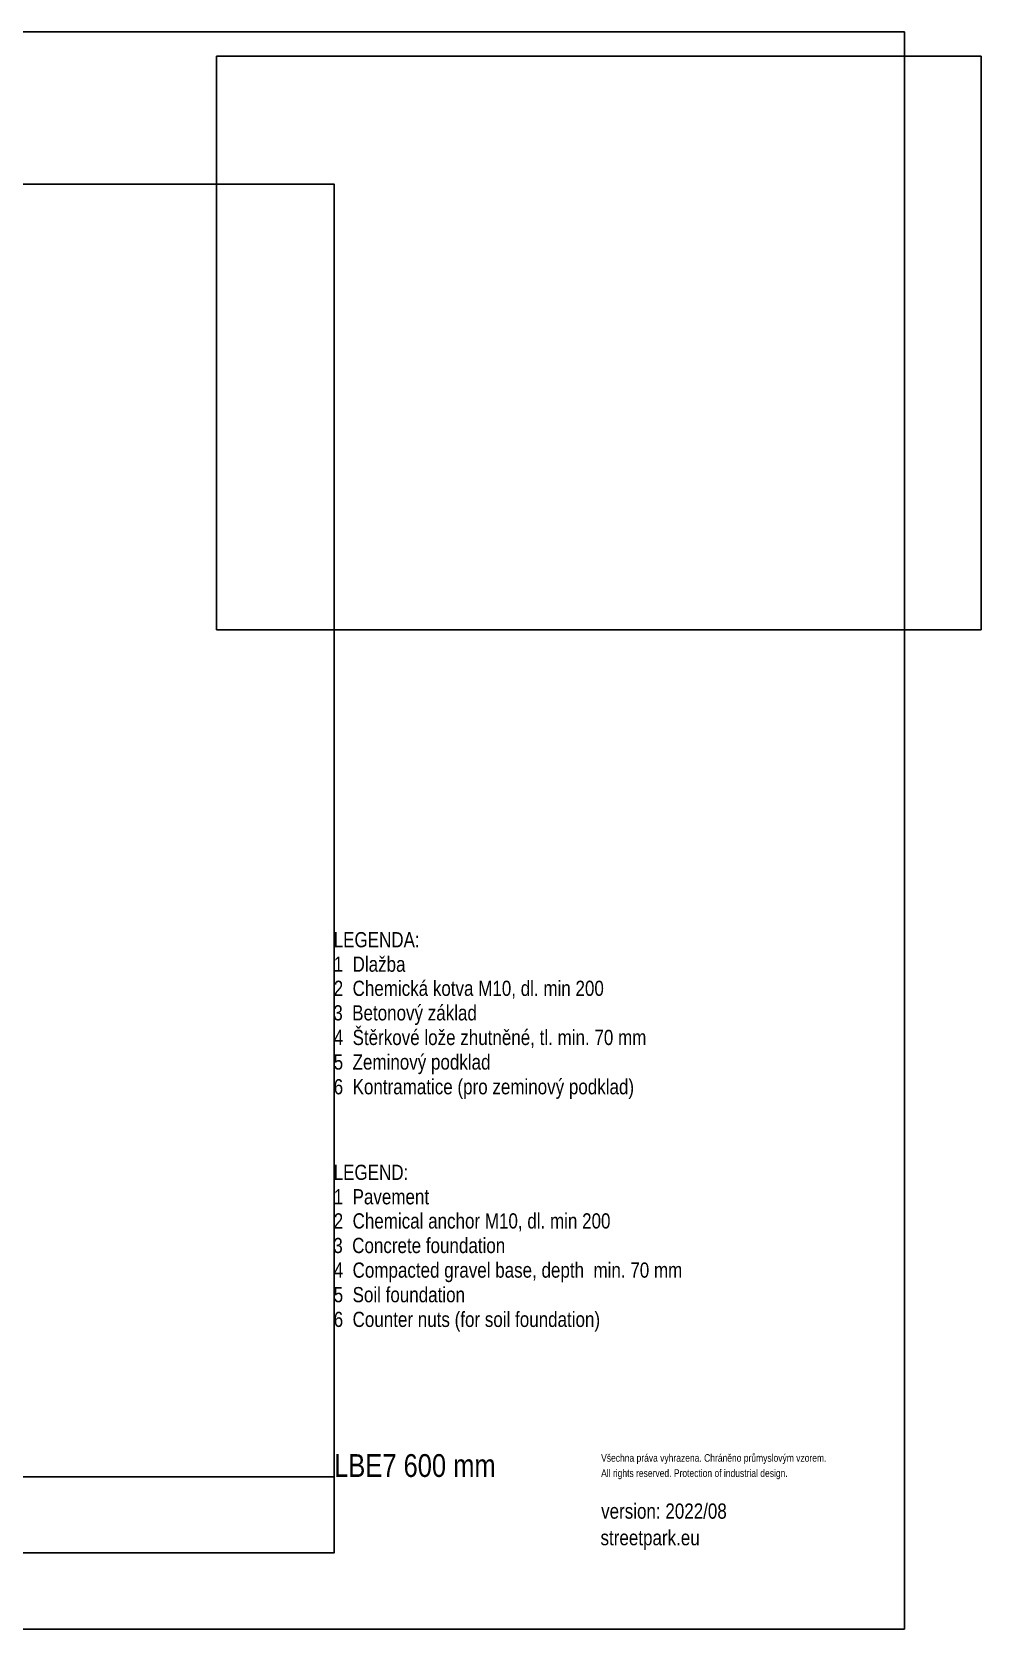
# Model space of a CAD drawing. Header units: millimetres. Extents: x 11004 to 17146, y 3085 to 7285.
# Drawn here: x 14650 to 17146, y 3085 to 7285 of the extents above; entities that cross this region are included whole.
import ezdxf

# ---------------------------------------------------------------- set-up
doc = ezdxf.new("R2010")
doc.units = ezdxf.units.MM
doc.header["$LTSCALE"] = 0.3
doc.layers.add('Nekreslit', color=6, linetype='Continuous', plot=False)
doc.styles.add('SEACAD_Arial', font='arial.ttf', dxfattribs={"width": 0.8})
picture_1 = doc.add_image_def('image1.jpg', size_in_pixel=(1600, 1200))

msp = doc.modelspace()

# ---------------------------------------------------------------- linework, layer by layer
at = {"layer": 'Nekreslit'}
msp.add_line((11404.4, 3485.3), (15444.4, 3485.3), dxfattribs=at)
for points in [[(11004.4, 3085.3), (16944.4, 3085.3), (16944.4, 7285.3), (11004.4, 7285.3)], [(11404.4, 3285.3), (15444.4, 3285.3), (15444.4, 6885.3), (11404.4, 6885.3)]]:
    msp.add_lwpolyline(points, close=True, dxfattribs=at)

# ---------------------------------------------------------------- texts
at = {"style": 'SEACAD_Arial', "width": 0.8}
for s, height, p in [('LEGENDA:', 40, (15443.3, 4878.1)), ('1  Dlažba', 40, (15443.3, 4813.8)), ('2  Chemická kotva M10, dl. min 200', 40, (15443.3, 4750.3)), ('3  Betonový základ', 40, (15442.2, 4685.8)), ('4  Štěrkové lože zhutněné, tl. min. 70 mm', 40, (15443.3, 4621.1)), ('5  Zeminový podklad', 40, (15443.3, 4556.5)), ('6  Kontramatice (pro zeminový podklad)', 40, (15443.3, 4491.5)), ('LEGEND:', 40, (15443.3, 4266.4)), ('1  Pavement', 40, (15443.3, 4202.1)), ('2  Chemical anchor M10, dl. min 200', 40, (15443.3, 4138.6)), ('3  Concrete foundation', 40, (15442.2, 4074)), ('4  Compacted gravel base, depth  min. 70 mm', 40, (15443.3, 4009.3)), ('5  Soil foundation', 40, (15443.3, 3944.7)), ('6  Counter nuts (for soil foundation)', 40, (15443.3, 3879.7)), ('LBE7 600 mm ', 60, (15444.4, 3485.3)), ('Všechna práva vyhrazena. Chráněno průmyslovým vzorem.', 20, (16146.7, 3525.3)), ('All rights reserved. Protection of industrial design.', 20, (16146.7, 3485.3)), ('version: 2022/08', 40, (16146.7, 3375.5)), ('streetpark.eu', 40, (16145.1, 3305.6))]:
    msp.add_text(s, height=height, dxfattribs=at).set_placement(p)

# ---------------------------------------------------------------- pictures from other files: only their frames are drawn
image = msp.add_image(picture_1, insert=(15134.9, 5713.4), size_in_units=(2011.1, 1508.3))
image.dxf.flags = 7

doc.saveas('drawing.dxf')
